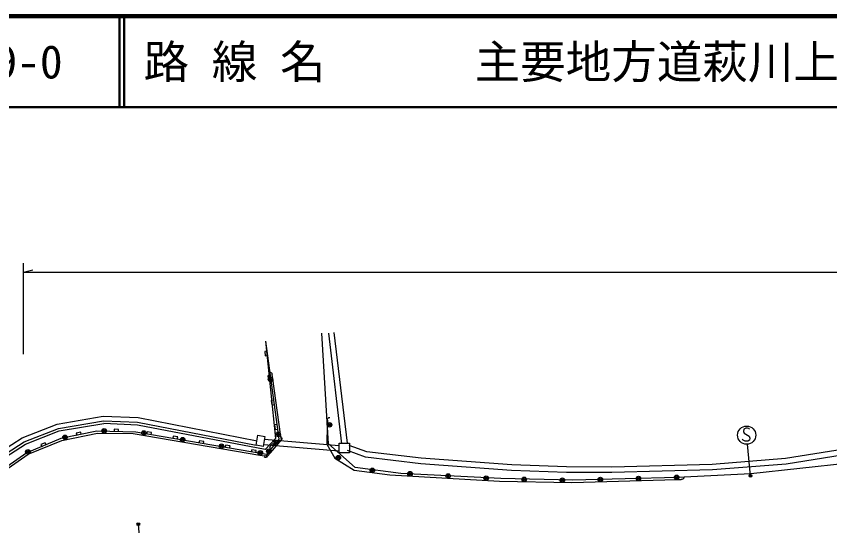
# Model space of a CAD drawing. Units: millimetres, scale not verified. Extents: x 40000 to 680000, y 20000 to 380000.
# Drawn here: x 166405 to 255727, y 324046 to 380000 of the extents above; entities that cross this region are included whole.
import ezdxf
from ezdxf.enums import TextEntityAlignment as Align

# ---------------------------------------------------------------- set-up
doc = ezdxf.new("R2010")
doc.units = ezdxf.units.MM
doc.header["$LTSCALE"] = 1000
for name, color, linetype, lineweight in [('M-BGD', 7, 'Continuous', 25), ('M-TTL', 2, 'Continuous', 140), ('M-TTL-LINE', 7, 'Continuous', 50)]:
    doc.layers.add(name, color=color, linetype=linetype, lineweight=lineweight)
doc.layers.add('M-TTL-TXT', color=7, linetype='Continuous')
doc.styles.add('ＭＳ ゴシック', font='')
doc.styles.get('ＭＳ ゴシック').set_extended_font_data('MS Gothic')

msp = doc.modelspace()

# ---------------------------------------------------------------- linework, layer by layer
at = {"layer": 'M-BGD'}
for p, q in [((167210, 342880), (167210, 352880)), ((167210, 351880), (168210, 352160)), ((167210, 351880), (360717, 351880)), ((202168, 333051), (200722, 345199)), ((202763, 333122), (201318, 345270)), ((194563, 340164), (194494, 340659)), ((195408, 334118), (194563, 340164)), ((200553, 335134), (200514, 333012)), ((200562, 335634), (200553, 335134)), ((171395, 333424), (175325, 334230)), ((175325, 334230), (179250, 334178)), ((179250, 334178), (193165, 331799)), ((195477, 333623), (195408, 334118)), ((167706, 331898), (171395, 333424)), ((193634, 333559), (201872, 332862)), ((195147, 333029), (195472, 333410)), ((193584, 332961), (201822, 332264)), ((194321, 332062), (195147, 333029)), ((200514, 333012), (201390, 331470)), ((247041, 329539), (246689, 332988)), ((164364, 329598), (167706, 331898)), ((193165, 331799), (193658, 331715)), ((193997, 331682), (194321, 332062)), ((201390, 331470), (203512, 330133)), ((203512, 330133), (207438, 329635)), ((207438, 329635), (219461, 328931)), ((219461, 328931), (227423, 328787)), ((227423, 328787), (238917, 329106)), ((238917, 329106), (239417, 329120)), ((179805, 324209), (179995, 321805))]:
    msp.add_line(p, q, dxfattribs=at)
for points in [[(263219, 331520), (247068, 329732), (239024, 329350), (227531, 329062), (219595, 329216), (208619, 329800), (203604, 330455), (200704, 333049), (199954, 345210)], [(193781, 344330), (195240, 333558), (193894, 331858), (179530, 334332), (175253, 334429), (171314, 333615), (167572, 332037), (164240, 329737), (161416, 326812), (159239, 323369), (157859, 319597), (157152, 315631), (156239, 309376)], [(193781, 344330), (194863, 333624), (193744, 332425)], [(193929, 343231), (193682, 343197), (193749, 342702), (193997, 342735)], [(194294, 340538), (194046, 340504), (194114, 340009), (194361, 340042)], [(194205, 340921), (194244, 340927), (194306, 340915), (194360, 340893), (194417, 340850), (194453, 340805), (194483, 340738), (194494, 340659)], [(194659, 337845), (194411, 337811), (194478, 337316), (194726, 337350)], [(158233, 325358), (158766, 326228), (160661, 328646), (163598, 331508), (167041, 333694), (170910, 335207), (175942, 336067), (179784, 335918), (192859, 333376)], [(200562, 335634), (200564, 335714), (200574, 335764), (200606, 335823), (200636, 335863), (200677, 335892), (200737, 335921), (200788, 335930), (200818, 335929)], [(158575, 324207), (159470, 325742), (161237, 328137), (164084, 330866), (167429, 332997), (171101, 334462), (176022, 335285)], [(158660, 325097), (159177, 325943), (161034, 328311), (163909, 331114), (167268, 333246), (171044, 334722), (175974, 335565), (179726, 335420), (192763, 332885)], [(193744, 332425), (179709, 335104), (176022, 335285)], [(195024, 335152), (194776, 335118), (194843, 334623), (195091, 334657)], [(173528, 334072), (173478, 334317), (172988, 334216), (173039, 333971)], [(177642, 334375), (177647, 334625), (177147, 334636), (177142, 334386)], [(181213, 334042), (181255, 334289), (180762, 334373), (180720, 334127)], [(246925, 334637), (246845, 334717), (246685, 334757), (246525, 334757), (246285, 334637), (246245, 334397), (246325, 334197), (246885, 333877), (246965, 333677), (246925, 333437), (246725, 333317), (246445, 333317), (246205, 333437), (246125, 333557)], [(184086, 333547), (184128, 333794), (183635, 333879), (183593, 333632)], [(186959, 333053), (187001, 333299), (186508, 333384), (186466, 333137)], [(195477, 333623), (195488, 333543), (195485, 333492), (195464, 333429), (195439, 333385), (195404, 333350), (195349, 333312), (195300, 333295), (195271, 333291)], [(195477, 333800), (195507, 333774), (195540, 333720), (195558, 333665), (195564, 333594), (195554, 333537), (195524, 333470), (195472, 333410)], [(263939, 331962), (263746, 333482), (250867, 331415), (242822, 330778), (231809, 330495), (226826, 330507), (220820, 330719), (210882, 331458), (204885, 332168), (202970, 332865)], [(169673, 332923), (169576, 333154), (169115, 332959), (169213, 332729)], [(189831, 332558), (189874, 332804), (189381, 332889), (189339, 332643)], [(192704, 332063), (192747, 332309), (192254, 332394), (192212, 332148)], [(194722, 332904), (194526, 333059), (194216, 332667), (194412, 332512)], [(263344, 331886), (263229, 332791), (250938, 330819), (242853, 330178), (231816, 329894), (226815, 329908), (220787, 330120), (210824, 330861), (204745, 331580), (202765, 332301)], [(193997, 331682), (193945, 331621), (193905, 331590), (193843, 331564), (193794, 331553), (193744, 331556), (193679, 331572), (193635, 331597), (193612, 331617)], [(193996, 331911), (193989, 331872), (193960, 331816), (193922, 331772), (193864, 331731), (193809, 331710), (193737, 331702), (193658, 331715)], [(239710, 329378), (239711, 329338), (239692, 329278), (239664, 329227), (239615, 329176), (239566, 329144), (239497, 329122), (239417, 329120)]]:
    msp.add_lwpolyline(points, dxfattribs=at)
for points in [[(192763, 332885), (192932, 333977), (193701, 333858), (193533, 332766)], [(201847, 332038), (201847, 333113), (203001, 333113), (203001, 332038)]]:
    msp.add_lwpolyline(points, close=True, dxfattribs=at)
for centre, radius in [((194315, 340129), 250), ((194315, 340129), 150), ((194315, 340129), 50), ((200803, 335129), 250), ((200803, 335129), 150), ((200803, 335129), 50), ((246605, 333997), 1000), ((176061, 334470), 250), ((176061, 334470), 150), ((176061, 334470), 50), ((180411, 334233), 250), ((180411, 334233), 150), ((180411, 334233), 50), ((195160, 334083), 250), ((195160, 334083), 150), ((195160, 334083), 50), ((171753, 333752), 250), ((171753, 333752), 150), ((171753, 333752), 50), ((184676, 333504), 250), ((184676, 333504), 150), ((184676, 333504), 50), ((194957, 333192), 250), ((194957, 333192), 150), ((194957, 333192), 50), ((167686, 332160), 250), ((167686, 332160), 150), ((188942, 332775), 250), ((188942, 332775), 150), ((188942, 332775), 50), ((193208, 332046), 250), ((194131, 332225), 250), ((194131, 332225), 150), ((167686, 332160), 50), ((193208, 332046), 150), ((193208, 332046), 50), ((194131, 332225), 50), ((201769, 331527), 250), ((201769, 331527), 150), ((201769, 331527), 50), ((205497, 330133), 250), ((205497, 330133), 150), ((205497, 330133), 50), ((209647, 329756), 250), ((209647, 329756), 150), ((209647, 329756), 50), ((213827, 329511), 250), ((213827, 329511), 150), ((238910, 329356), 250), ((247041, 329539), 150), ((247041, 329539), 90), ((213827, 329511), 50), ((218006, 329266), 250), ((218006, 329266), 150), ((218006, 329266), 50), ((222180, 329132), 250), ((222180, 329132), 150), ((222180, 329132), 50), ((226366, 329056), 250), ((226366, 329056), 150), ((226366, 329056), 50), ((230540, 329124), 250), ((230540, 329124), 150), ((230540, 329124), 50), ((234725, 329240), 250), ((234725, 329240), 150), ((234725, 329240), 50), ((238910, 329356), 150), ((238910, 329356), 50), ((247041, 329539), 30), ((179805, 324209), 150), ((179805, 324209), 90), ((179805, 324209), 30)]:
    msp.add_circle(centre, radius, dxfattribs=at)
at = {"layer": 'M-TTL'}
msp.add_line((680000, 380000), (40000, 380000), dxfattribs=at)
at = {"layer": 'M-TTL-LINE'}
for p, q in [((177750, 380000), (177750, 370000)), ((178250, 380000), (178250, 370000)), ((40000, 370000), (680000, 370000))]:
    msp.add_line(p, q, dxfattribs=at)

# ---------------------------------------------------------------- texts
at = {"layer": 'M-TTL-TXT', "style": 'ＭＳ ゴシック'}
for s, p in [('路 線 名', (180380, 375000)), ('主要地方道萩川上線', (216734, 375000)), ('29-0', (161521, 375000))]:
    msp.add_text(s, height=3666, dxfattribs=at).set_placement(p, align=Align.MIDDLE_LEFT)

doc.saveas('drawing.dxf')
